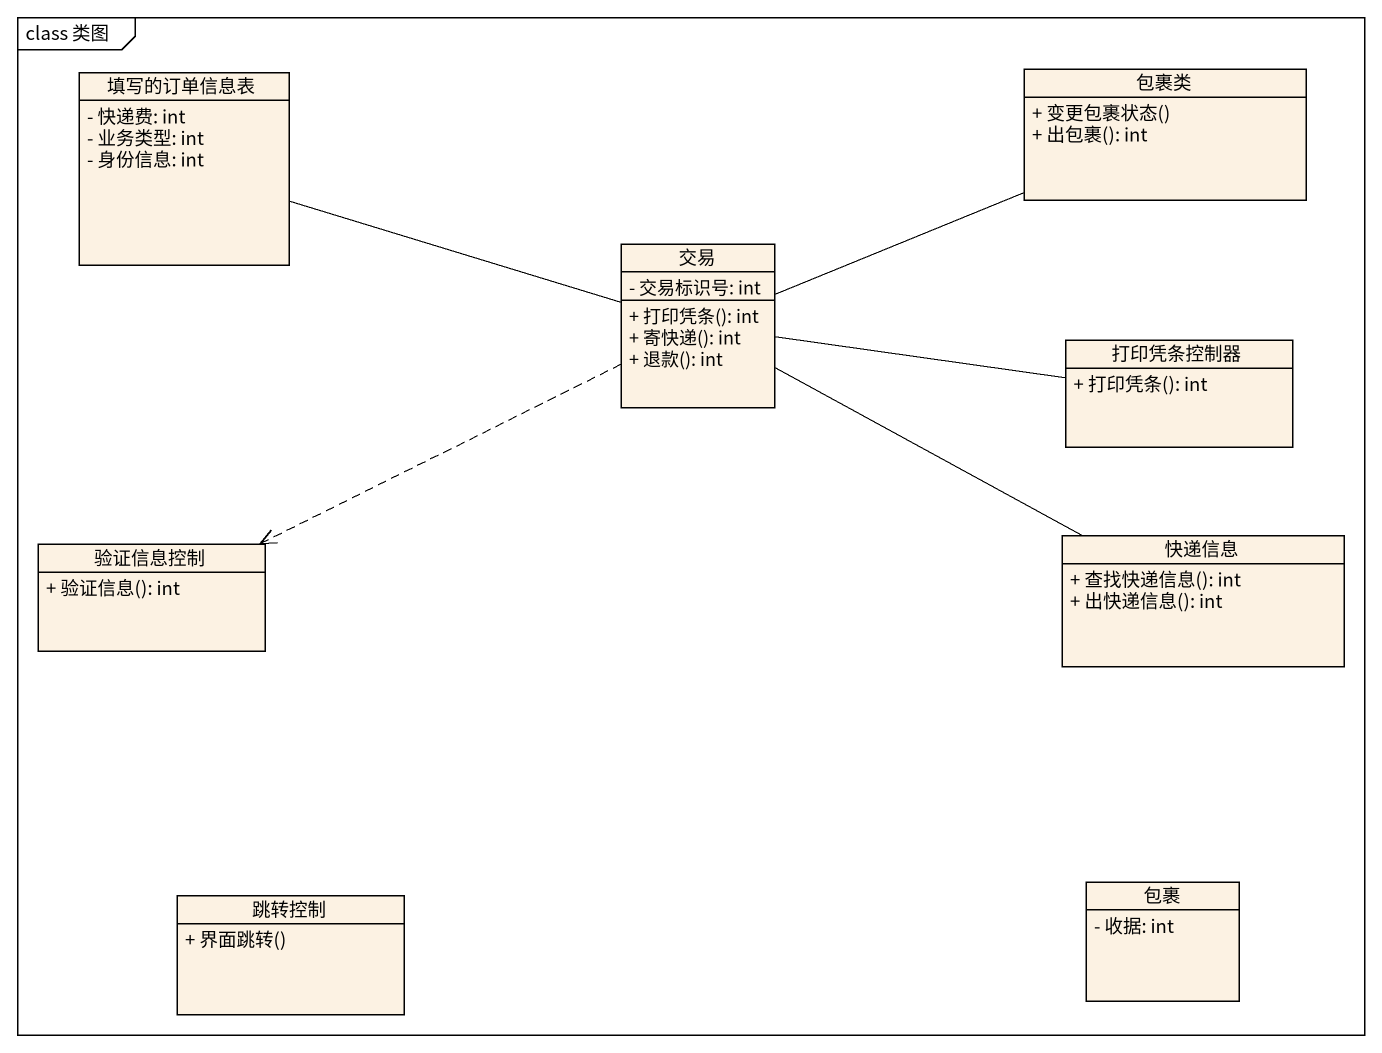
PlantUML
@startuml
mainframe class 类图
hide circle
hide empty members
skinparam classAttributeIconSize 0
class 填写的订单信息表 {
  - 快递费: int
  - 业务类型: int
  - 身份信息: int
}
class 包裹类 {
  + 变更包裹状态()
  + 出包裹(): int
}
class 交易 {
  - 交易标识号: int
  + 打印凭条(): int
  + 寄快递(): int
  + 退款(): int
}
class 打印凭条控制器 {
  + 打印凭条(): int
}
class 验证信息控制 {
  + 验证信息(): int
}
class 快递信息 {
  + 查找快递信息(): int
  + 出快递信息(): int
}
class 包裹 {
  - 收据: int
}
class 跳转控制 {
  + 界面跳转()
}
填写的订单信息表 -right- 交易
包裹类 -left- 交易
交易 .left.> 验证信息控制
打印凭条控制器 -left- 交易
快递信息 -left- 交易
@enduml
